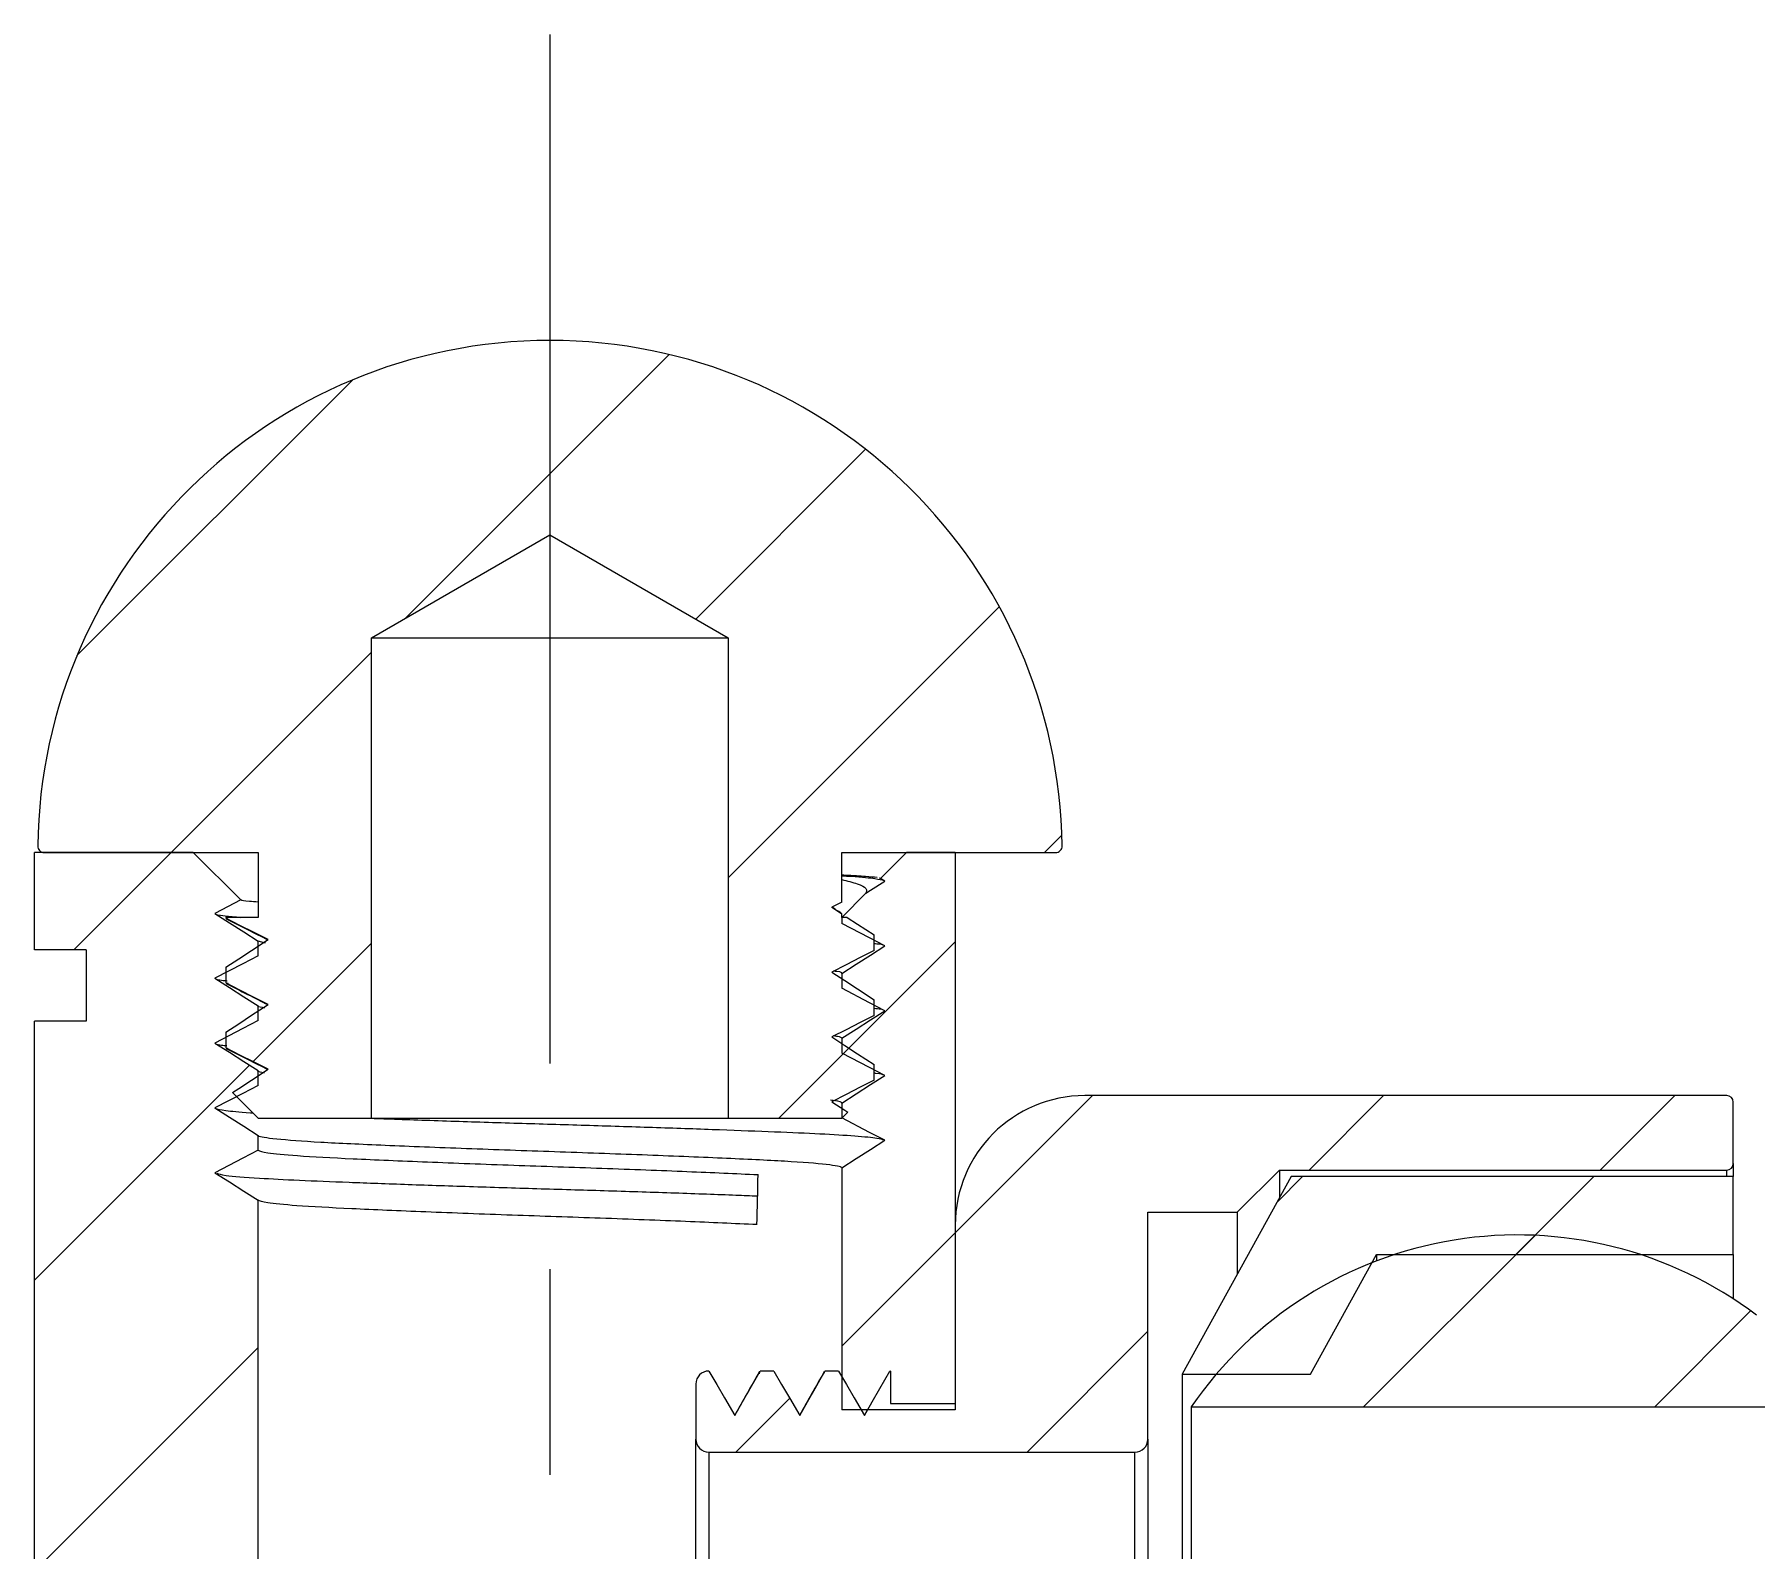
# Model space of a CAD drawing. Header units: millimetres. Extents: x 1051 to 2391, y -75 to 375.
# Drawn here: x 1450.2 to 1476.76, y 281.83 to 305.22 of the extents above; entities that cross this region are included whole.
import ezdxf

# ---------------------------------------------------------------- set-up
doc = ezdxf.new("R2010")
doc.units = ezdxf.units.MM
doc.linetypes.add('CENTER', pattern=[50.8, 31.75, -6.35, 6.35, -6.35])
doc.layers.add('CenterLine', color=1, linetype='CENTER', lineweight=9)
doc.layers.add('SolidLine', color=7, linetype='Continuous', lineweight=30)
pattern_1 = [(45, (877.1603, -17.6317), (-2.245064, 2.245064), [])]

msp = doc.modelspace()

# ---------------------------------------------------------------- hatches: boundary and pattern name
at = {"layer": 'SolidLine', "linetype": 'Continuous', "lineweight": 18}
h = msp.add_hatch(dxfattribs=at)
h.set_pattern_fill('ANSI31', color=256, style=0)
h.set_pattern_definition(pattern_1)
edge = h.paths.add_edge_path(flags=0)
edge.add_spline(control_points=[(1462.744, 288.592), (1462.728, 288.603), (1462.712, 288.613), (1462.696, 288.623), (1462.63, 288.667), (1462.563, 288.71), (1462.497, 288.754)], knot_values=[0.000485, 0.000485, 0.000485, 0.000485, 0.000542, 0.000542, 0.000542, 0.00078, 0.00078, 0.00078, 0.00078], weights=[1, 1, 1, 1, 1, 1, 1], degree=3, periodic=0)
edge.add_spline(control_points=[(1462.497, 288.754), (1462.57, 288.791), (1462.643, 288.828), (1462.717, 288.865), (1462.79, 288.903), (1462.863, 288.94), (1462.937, 288.977), (1463.008, 289.013), (1463.079, 289.049), (1463.15, 289.086)], knot_values=[0, 0, 0, 0, 0.000247, 0.000247, 0.000247, 0.000493, 0.000493, 0.000493, 0.000733, 0.000733, 0.000733, 0.000733], weights=[1, 1, 1, 1, 1, 1, 1, 1, 1, 1], degree=3, periodic=0)
edge.add_line((1463.15, 289.086), (1463.15, 289.327))
edge.add_spline(control_points=[(1463.15, 289.327), (1463.065, 289.383), (1462.981, 289.438), (1462.896, 289.493), (1462.829, 289.537), (1462.763, 289.58), (1462.696, 289.623), (1462.63, 289.667), (1462.563, 289.71), (1462.497, 289.754)], knot_values=[0, 0, 0, 0, 0.000304, 0.000304, 0.000304, 0.000542, 0.000542, 0.000542, 0.00078, 0.00078, 0.00078, 0.00078], weights=[1, 1, 1, 1, 1, 1, 1, 1, 1, 1], degree=3, periodic=0)
edge.add_spline(control_points=[(1462.497, 289.754), (1462.57, 289.791), (1462.643, 289.828), (1462.717, 289.865), (1462.79, 289.903), (1462.863, 289.94), (1462.937, 289.977), (1463.008, 290.013), (1463.079, 290.049), (1463.15, 290.086)], knot_values=[0, 0, 0, 0, 0.000247, 0.000247, 0.000247, 0.000493, 0.000493, 0.000493, 0.000733, 0.000733, 0.000733, 0.000733], weights=[1, 1, 1, 1, 1, 1, 1, 1, 1, 1], degree=3, periodic=0)
edge.add_line((1463.15, 290.086), (1463.15, 290.327))
edge.add_spline(control_points=[(1463.15, 290.327), (1463.065, 290.383), (1462.981, 290.438), (1462.896, 290.493), (1462.829, 290.537), (1462.763, 290.58), (1462.696, 290.623), (1462.63, 290.667), (1462.563, 290.71), (1462.497, 290.754)], knot_values=[0, 0, 0, 0, 0.000304, 0.000304, 0.000304, 0.000542, 0.000542, 0.000542, 0.00078, 0.00078, 0.00078, 0.00078], weights=[1, 1, 1, 1, 1, 1, 1, 1, 1, 1], degree=3, periodic=0)
edge.add_spline(control_points=[(1462.497, 290.754), (1462.57, 290.791), (1462.643, 290.828), (1462.717, 290.865), (1462.79, 290.903), (1462.863, 290.94), (1462.937, 290.977), (1463.008, 291.013), (1463.079, 291.049), (1463.15, 291.086)], knot_values=[0, 0, 0, 0, 0.000247, 0.000247, 0.000247, 0.000493, 0.000493, 0.000493, 0.000733, 0.000733, 0.000733, 0.000733], weights=[1, 1, 1, 1, 1, 1, 1, 1, 1, 1], degree=3, periodic=0)
edge.add_line((1463.15, 291.086), (1463.15, 291.327))
edge.add_spline(control_points=[(1463.15, 291.327), (1463.065, 291.383), (1462.981, 291.438), (1462.896, 291.493), (1462.842, 291.528), (1462.788, 291.563), (1462.734, 291.598)], knot_values=[0, 0, 0, 0, 0.000304, 0.000304, 0.000304, 0.000497, 0.000497, 0.000497, 0.000497], weights=[1, 1, 1, 1, 1, 1, 1], degree=3, periodic=0)
edge.add_line((1462.734, 291.598), (1462.65, 291.598))
edge.add_line((1462.65, 291.598), (1462.65, 291.653))
edge.add_spline(control_points=[(1462.65, 291.653), (1462.599, 291.687), (1462.548, 291.72), (1462.497, 291.754)], knot_values=[0.000597, 0.000597, 0.000597, 0.000597, 0.00078, 0.00078, 0.00078, 0.00078], weights=[1, 1, 1, 1], degree=3, periodic=0)
edge.add_spline(control_points=[(1462.497, 291.754), (1462.548, 291.78), (1462.599, 291.806), (1462.65, 291.832)], knot_values=[0, 0, 0, 0, 0.000173, 0.000173, 0.000173, 0.000173], weights=[1, 1, 1, 1], degree=3, periodic=0)
edge.add_line((1462.65, 291.832), (1462.65, 292.598))
edge.add_line((1462.65, 292.598), (1465.95, 292.598))
edge.add_arc((1465.95, 292.698), 0.1, 270, 360.7346)
edge.add_arc((1458.15, 292.598), 7.9, 0.7346, 179.2654)
edge.add_arc((1450.351, 292.698), 0.1, 179.2654, 270)
edge.add_line((1450.351, 292.598), (1453.65, 292.598))
edge.add_line((1453.65, 292.598), (1453.65, 291.598))
edge.add_line((1453.65, 291.598), (1453.15, 291.598))
edge.add_line((1453.15, 291.598), (1453.15, 291.586))
edge.add_spline(control_points=[(1453.15, 291.586), (1453.224, 291.548), (1453.297, 291.511), (1453.37, 291.474), (1453.444, 291.437), (1453.517, 291.399), (1453.59, 291.362), (1453.662, 291.326), (1453.733, 291.29), (1453.804, 291.254)], knot_values=[0, 0, 0, 0, 0.000247, 0.000247, 0.000247, 0.000493, 0.000493, 0.000493, 0.000733, 0.000733, 0.000733, 0.000733], weights=[1, 1, 1, 1, 1, 1, 1, 1, 1, 1], degree=3, periodic=0)
edge.add_spline(control_points=[(1453.804, 291.254), (1453.719, 291.198), (1453.634, 291.143), (1453.549, 291.087), (1453.483, 291.044), (1453.416, 291.001), (1453.35, 290.957), (1453.283, 290.914), (1453.217, 290.871), (1453.15, 290.827)], knot_values=[0, 0, 0, 0, 0.000304, 0.000304, 0.000304, 0.000542, 0.000542, 0.000542, 0.00078, 0.00078, 0.00078, 0.00078], weights=[1, 1, 1, 1, 1, 1, 1, 1, 1, 1], degree=3, periodic=0)
edge.add_line((1453.15, 290.827), (1453.15, 290.586))
edge.add_spline(control_points=[(1453.15, 290.586), (1453.224, 290.548), (1453.297, 290.511), (1453.37, 290.474), (1453.444, 290.437), (1453.517, 290.399), (1453.59, 290.362), (1453.662, 290.326), (1453.733, 290.29), (1453.804, 290.254)], knot_values=[0, 0, 0, 0, 0.000247, 0.000247, 0.000247, 0.000493, 0.000493, 0.000493, 0.000733, 0.000733, 0.000733, 0.000733], weights=[1, 1, 1, 1, 1, 1, 1, 1, 1, 1], degree=3, periodic=0)
edge.add_spline(control_points=[(1453.804, 290.254), (1453.719, 290.198), (1453.634, 290.143), (1453.549, 290.087), (1453.483, 290.044), (1453.416, 290.001), (1453.35, 289.957), (1453.283, 289.914), (1453.217, 289.871), (1453.15, 289.827)], knot_values=[0, 0, 0, 0, 0.000304, 0.000304, 0.000304, 0.000542, 0.000542, 0.000542, 0.00078, 0.00078, 0.00078, 0.00078], weights=[1, 1, 1, 1, 1, 1, 1, 1, 1, 1], degree=3, periodic=0)
edge.add_line((1453.15, 289.827), (1453.15, 289.586))
edge.add_spline(control_points=[(1453.15, 289.586), (1453.224, 289.548), (1453.297, 289.511), (1453.37, 289.474), (1453.444, 289.437), (1453.517, 289.399), (1453.59, 289.362), (1453.662, 289.326), (1453.733, 289.29), (1453.804, 289.254)], knot_values=[0, 0, 0, 0, 0.000247, 0.000247, 0.000247, 0.000493, 0.000493, 0.000493, 0.000733, 0.000733, 0.000733, 0.000733], weights=[1, 1, 1, 1, 1, 1, 1, 1, 1, 1], degree=3, periodic=0)
edge.add_spline(control_points=[(1453.804, 289.254), (1453.719, 289.198), (1453.634, 289.143), (1453.549, 289.087), (1453.483, 289.044), (1453.416, 289.001), (1453.35, 288.957), (1453.318, 288.937), (1453.286, 288.916), (1453.254, 288.895)], knot_values=[0, 0, 0, 0, 0.000304, 0.000304, 0.000304, 0.000542, 0.000542, 0.000542, 0.000657, 0.000657, 0.000657, 0.000657], weights=[1, 1, 1, 1, 1, 1, 1, 1, 1, 1], degree=3, periodic=0)
edge.add_line((1453.254, 288.895), (1453.65, 288.498))
edge.add_line((1453.65, 288.498), (1455.4, 288.498))
edge.add_line((1455.4, 288.498), (1455.4, 295.911))
edge.add_line((1455.4, 295.911), (1458.15, 297.498))
edge.add_line((1458.15, 297.498), (1460.9, 295.911))
edge.add_line((1460.9, 295.911), (1460.9, 288.498))
edge.add_line((1460.9, 288.498), (1462.65, 288.498))
edge.add_line((1462.65, 288.498), (1462.744, 288.592))
h = msp.add_hatch(dxfattribs=at)
h.set_pattern_fill('ANSI31', color=256, style=0)
h.set_pattern_definition(pattern_1)
edge = h.paths.add_edge_path(flags=0)
edge.add_spline(control_points=[(1453.137, 109.651), (1453.242, 109.722), (1453.347, 109.793), (1453.452, 109.864), (1453.518, 109.909), (1453.584, 109.953), (1453.65, 109.998)], knot_values=[0, 0, 0, 0, 0.000381, 0.000381, 0.000381, 0.00062, 0.00062, 0.00062, 0.00062], weights=[1, 1, 1, 1, 1, 1, 1], degree=3, periodic=0)
edge.add_line((1453.65, 109.998), (1453.65, 110.401))
edge.add_spline(control_points=[(1453.65, 110.401), (1453.552, 110.449), (1453.453, 110.497), (1453.354, 110.545), (1453.282, 110.581), (1453.209, 110.616), (1453.137, 110.651)], knot_values=[0, 0, 0, 0, 0.00033, 0.00033, 0.00033, 0.000571, 0.000571, 0.000571, 0.000571], weights=[1, 1, 1, 1, 1, 1, 1], degree=3, periodic=0)
edge.add_spline(control_points=[(1453.137, 110.651), (1453.242, 110.722), (1453.347, 110.793), (1453.452, 110.864), (1453.518, 110.909), (1453.584, 110.953), (1453.65, 110.998)], knot_values=[0, 0, 0, 0, 0.000381, 0.000381, 0.000381, 0.00062, 0.00062, 0.00062, 0.00062], weights=[1, 1, 1, 1, 1, 1, 1], degree=3, periodic=0)
edge.add_line((1453.65, 110.998), (1453.65, 111.401))
edge.add_spline(control_points=[(1453.65, 111.401), (1453.552, 111.449), (1453.453, 111.497), (1453.354, 111.545), (1453.282, 111.581), (1453.209, 111.616), (1453.137, 111.651)], knot_values=[0, 0, 0, 0, 0.00033, 0.00033, 0.00033, 0.000571, 0.000571, 0.000571, 0.000571], weights=[1, 1, 1, 1, 1, 1, 1], degree=3, periodic=0)
edge.add_spline(control_points=[(1453.137, 111.651), (1453.242, 111.722), (1453.347, 111.793), (1453.452, 111.864), (1453.518, 111.909), (1453.584, 111.953), (1453.65, 111.998)], knot_values=[0, 0, 0, 0, 0.000381, 0.000381, 0.000381, 0.00062, 0.00062, 0.00062, 0.00062], weights=[1, 1, 1, 1, 1, 1, 1], degree=3, periodic=0)
edge.add_line((1453.65, 111.998), (1453.65, 112.401))
edge.add_spline(control_points=[(1453.65, 112.401), (1453.552, 112.449), (1453.453, 112.497), (1453.354, 112.545), (1453.282, 112.581), (1453.209, 112.616), (1453.137, 112.651)], knot_values=[0, 0, 0, 0, 0.00033, 0.00033, 0.00033, 0.000571, 0.000571, 0.000571, 0.000571], weights=[1, 1, 1, 1, 1, 1, 1], degree=3, periodic=0)
edge.add_spline(control_points=[(1453.137, 112.651), (1453.242, 112.722), (1453.347, 112.793), (1453.452, 112.864), (1453.518, 112.909), (1453.584, 112.953), (1453.65, 112.998)], knot_values=[0, 0, 0, 0, 0.000381, 0.000381, 0.000381, 0.00062, 0.00062, 0.00062, 0.00062], weights=[1, 1, 1, 1, 1, 1, 1], degree=3, periodic=0)
edge.add_line((1453.65, 112.998), (1453.65, 113.401))
edge.add_spline(control_points=[(1453.65, 113.401), (1453.552, 113.449), (1453.453, 113.497), (1453.354, 113.545), (1453.282, 113.581), (1453.209, 113.616), (1453.137, 113.651)], knot_values=[0, 0, 0, 0, 0.00033, 0.00033, 0.00033, 0.000571, 0.000571, 0.000571, 0.000571], weights=[1, 1, 1, 1, 1, 1, 1], degree=3, periodic=0)
edge.add_spline(control_points=[(1453.137, 113.651), (1453.242, 113.722), (1453.347, 113.793), (1453.452, 113.864), (1453.518, 113.909), (1453.584, 113.953), (1453.65, 113.998)], knot_values=[0, 0, 0, 0, 0.000381, 0.000381, 0.000381, 0.00062, 0.00062, 0.00062, 0.00062], weights=[1, 1, 1, 1, 1, 1, 1], degree=3, periodic=0)
edge.add_line((1453.65, 113.998), (1453.65, 114.401))
edge.add_spline(control_points=[(1453.65, 114.401), (1453.552, 114.449), (1453.453, 114.497), (1453.354, 114.545), (1453.282, 114.581), (1453.209, 114.616), (1453.137, 114.651)], knot_values=[0, 0, 0, 0, 0.00033, 0.00033, 0.00033, 0.000571, 0.000571, 0.000571, 0.000571], weights=[1, 1, 1, 1, 1, 1, 1], degree=3, periodic=0)
edge.add_spline(control_points=[(1453.137, 114.651), (1453.242, 114.722), (1453.347, 114.793), (1453.452, 114.864), (1453.518, 114.909), (1453.584, 114.953), (1453.65, 114.998)], knot_values=[0, 0, 0, 0, 0.000381, 0.000381, 0.000381, 0.00062, 0.00062, 0.00062, 0.00062], weights=[1, 1, 1, 1, 1, 1, 1], degree=3, periodic=0)
edge.add_line((1453.65, 114.998), (1453.65, 115.401))
edge.add_spline(control_points=[(1453.65, 115.401), (1453.552, 115.449), (1453.453, 115.497), (1453.354, 115.545), (1453.282, 115.581), (1453.209, 115.616), (1453.137, 115.651)], knot_values=[0, 0, 0, 0, 0.00033, 0.00033, 0.00033, 0.000571, 0.000571, 0.000571, 0.000571], weights=[1, 1, 1, 1, 1, 1, 1], degree=3, periodic=0)
edge.add_spline(control_points=[(1453.137, 115.651), (1453.242, 115.722), (1453.347, 115.793), (1453.452, 115.864), (1453.518, 115.909), (1453.584, 115.953), (1453.65, 115.998)], knot_values=[0, 0, 0, 0, 0.000381, 0.000381, 0.000381, 0.00062, 0.00062, 0.00062, 0.00062], weights=[1, 1, 1, 1, 1, 1, 1], degree=3, periodic=0)
edge.add_line((1453.65, 115.998), (1453.65, 116.401))
edge.add_spline(control_points=[(1453.65, 116.401), (1453.552, 116.449), (1453.453, 116.497), (1453.354, 116.545), (1453.282, 116.581), (1453.209, 116.616), (1453.137, 116.651)], knot_values=[0, 0, 0, 0, 0.00033, 0.00033, 0.00033, 0.000571, 0.000571, 0.000571, 0.000571], weights=[1, 1, 1, 1, 1, 1, 1], degree=3, periodic=0)
edge.add_spline(control_points=[(1453.137, 116.651), (1453.242, 116.722), (1453.347, 116.793), (1453.452, 116.864), (1453.518, 116.909), (1453.584, 116.953), (1453.65, 116.998)], knot_values=[0, 0, 0, 0, 0.000381, 0.000381, 0.000381, 0.00062, 0.00062, 0.00062, 0.00062], weights=[1, 1, 1, 1, 1, 1, 1], degree=3, periodic=0)
edge.add_line((1453.65, 116.998), (1453.65, 287.233))
edge.add_spline(control_points=[(1453.65, 287.233), (1453.576, 287.28), (1453.502, 287.327), (1453.428, 287.374), (1453.355, 287.422), (1453.281, 287.469), (1453.207, 287.516), (1453.132, 287.563), (1453.058, 287.611), (1452.983, 287.658)], knot_values=[0, 0, 0, 0, 0.000263, 0.000263, 0.000263, 0.000526, 0.000526, 0.000526, 0.000791, 0.000791, 0.000791, 0.000791], weights=[1, 1, 1, 1, 1, 1, 1, 1, 1, 1], degree=3, periodic=0)
edge.add_spline(control_points=[(1452.983, 287.658), (1453.127, 287.733), (1453.271, 287.808), (1453.414, 287.882), (1453.493, 287.923), (1453.572, 287.964), (1453.65, 288.005)], knot_values=[0, 0, 0, 0, 0.000485, 0.000485, 0.000485, 0.000752, 0.000752, 0.000752, 0.000752], weights=[1, 1, 1, 1, 1, 1, 1], degree=3, periodic=0)
edge.add_line((1453.65, 288.005), (1453.65, 288.233))
edge.add_spline(control_points=[(1453.65, 288.233), (1453.576, 288.28), (1453.502, 288.327), (1453.428, 288.374), (1453.355, 288.422), (1453.281, 288.469), (1453.207, 288.516), (1453.132, 288.563), (1453.058, 288.611), (1452.983, 288.658)], knot_values=[0, 0, 0, 0, 0.000263, 0.000263, 0.000263, 0.000526, 0.000526, 0.000526, 0.000791, 0.000791, 0.000791, 0.000791], weights=[1, 1, 1, 1, 1, 1, 1, 1, 1, 1], degree=3, periodic=0)
edge.add_spline(control_points=[(1452.983, 288.658), (1453.127, 288.733), (1453.271, 288.808), (1453.414, 288.882), (1453.493, 288.923), (1453.572, 288.964), (1453.65, 289.005)], knot_values=[0, 0, 0, 0, 0.000485, 0.000485, 0.000485, 0.000752, 0.000752, 0.000752, 0.000752], weights=[1, 1, 1, 1, 1, 1, 1], degree=3, periodic=0)
edge.add_line((1453.65, 289.005), (1453.65, 289.233))
edge.add_spline(control_points=[(1453.65, 289.233), (1453.576, 289.28), (1453.502, 289.327), (1453.428, 289.374), (1453.355, 289.422), (1453.281, 289.469), (1453.207, 289.516), (1453.132, 289.563), (1453.058, 289.611), (1452.983, 289.658)], knot_values=[0, 0, 0, 0, 0.000263, 0.000263, 0.000263, 0.000526, 0.000526, 0.000526, 0.000791, 0.000791, 0.000791, 0.000791], weights=[1, 1, 1, 1, 1, 1, 1, 1, 1, 1], degree=3, periodic=0)
edge.add_spline(control_points=[(1452.983, 289.658), (1453.127, 289.733), (1453.271, 289.808), (1453.414, 289.882), (1453.493, 289.923), (1453.572, 289.964), (1453.65, 290.005)], knot_values=[0, 0, 0, 0, 0.000485, 0.000485, 0.000485, 0.000752, 0.000752, 0.000752, 0.000752], weights=[1, 1, 1, 1, 1, 1, 1], degree=3, periodic=0)
edge.add_line((1453.65, 290.005), (1453.65, 290.233))
edge.add_spline(control_points=[(1453.65, 290.233), (1453.576, 290.28), (1453.502, 290.327), (1453.428, 290.374), (1453.355, 290.422), (1453.281, 290.469), (1453.207, 290.516), (1453.132, 290.563), (1453.058, 290.611), (1452.983, 290.658)], knot_values=[0, 0, 0, 0, 0.000263, 0.000263, 0.000263, 0.000526, 0.000526, 0.000526, 0.000791, 0.000791, 0.000791, 0.000791], weights=[1, 1, 1, 1, 1, 1, 1, 1, 1, 1], degree=3, periodic=0)
edge.add_spline(control_points=[(1452.983, 290.658), (1453.127, 290.733), (1453.271, 290.808), (1453.414, 290.882), (1453.493, 290.923), (1453.572, 290.964), (1453.65, 291.005)], knot_values=[0, 0, 0, 0, 0.000485, 0.000485, 0.000485, 0.000752, 0.000752, 0.000752, 0.000752], weights=[1, 1, 1, 1, 1, 1, 1], degree=3, periodic=0)
edge.add_line((1453.65, 291.005), (1453.65, 291.233))
edge.add_spline(control_points=[(1453.65, 291.233), (1453.576, 291.28), (1453.502, 291.327), (1453.428, 291.374), (1453.355, 291.422), (1453.281, 291.469), (1453.207, 291.516), (1453.132, 291.563), (1453.058, 291.611), (1452.983, 291.658)], knot_values=[0, 0, 0, 0, 0.000263, 0.000263, 0.000263, 0.000526, 0.000526, 0.000526, 0.000791, 0.000791, 0.000791, 0.000791], weights=[1, 1, 1, 1, 1, 1, 1, 1, 1, 1], degree=3, periodic=0)
edge.add_spline(control_points=[(1452.983, 291.658), (1453.117, 291.728), (1453.25, 291.797), (1453.383, 291.866)], knot_values=[0, 0, 0, 0, 0.00045, 0.00045, 0.00045, 0.00045], weights=[1, 1, 1, 1], degree=3, periodic=0)
edge.add_line((1453.383, 291.866), (1452.65, 292.598))
edge.add_line((1452.65, 292.598), (1450.2, 292.598))
edge.add_line((1450.2, 292.598), (1450.2, 291.098))
edge.add_line((1450.2, 291.098), (1451, 291.098))
edge.add_line((1451, 291.098), (1451, 289.998))
edge.add_line((1451, 289.998), (1450.2, 289.998))
edge.add_line((1450.2, 289.998), (1450.2, 107.598))
edge.add_line((1450.2, 107.598), (1452.65, 107.598))
edge.add_line((1452.65, 107.598), (1453.517, 108.466))
edge.add_spline(control_points=[(1453.517, 108.466), (1453.463, 108.492), (1453.408, 108.519), (1453.354, 108.545), (1453.282, 108.581), (1453.209, 108.616), (1453.137, 108.651)], knot_values=[0.000148, 0.000148, 0.000148, 0.000148, 0.00033, 0.00033, 0.00033, 0.000571, 0.000571, 0.000571, 0.000571], weights=[1, 1, 1, 1, 1, 1, 1], degree=3, periodic=0)
edge.add_spline(control_points=[(1453.137, 108.651), (1453.242, 108.722), (1453.347, 108.793), (1453.452, 108.864), (1453.518, 108.909), (1453.584, 108.953), (1453.65, 108.998)], knot_values=[0, 0, 0, 0, 0.000381, 0.000381, 0.000381, 0.00062, 0.00062, 0.00062, 0.00062], weights=[1, 1, 1, 1, 1, 1, 1], degree=3, periodic=0)
edge.add_line((1453.65, 108.998), (1453.65, 109.401))
edge.add_spline(control_points=[(1453.65, 109.401), (1453.552, 109.449), (1453.453, 109.497), (1453.354, 109.545), (1453.282, 109.581), (1453.209, 109.616), (1453.137, 109.651)], knot_values=[0, 0, 0, 0, 0.00033, 0.00033, 0.00033, 0.000571, 0.000571, 0.000571, 0.000571], weights=[1, 1, 1, 1, 1, 1, 1], degree=3, periodic=0)
h = msp.add_hatch(dxfattribs=at)
h.set_pattern_fill('ANSI31', color=256, style=0)
h.set_pattern_definition(pattern_1)
edge = h.paths.add_edge_path(flags=0)
edge.add_spline(control_points=[(1463.317, 292.158), (1463.243, 292.111), (1463.169, 292.064), (1463.095, 292.017), (1463.071, 292.001), (1463.046, 291.985), (1463.021, 291.969)], knot_values=[0, 0, 0, 0, 0.000263, 0.000263, 0.000263, 0.000351, 0.000351, 0.000351, 0.000351], weights=[1, 1, 1, 1, 1, 1, 1], degree=3, periodic=0)
edge.add_line((1463.021, 291.969), (1462.65, 291.598))
edge.add_line((1462.65, 291.598), (1462.65, 291.505))
edge.add_spline(control_points=[(1462.65, 291.505), (1462.794, 291.431), (1462.937, 291.356), (1463.081, 291.281), (1463.16, 291.24), (1463.239, 291.199), (1463.317, 291.158)], knot_values=[0, 0, 0, 0, 0.000485, 0.000485, 0.000485, 0.000752, 0.000752, 0.000752, 0.000752], weights=[1, 1, 1, 1, 1, 1, 1], degree=3, periodic=0)
edge.add_spline(control_points=[(1463.317, 291.158), (1463.243, 291.111), (1463.169, 291.064), (1463.095, 291.017), (1463.022, 290.97), (1462.948, 290.922), (1462.874, 290.875), (1462.799, 290.828), (1462.725, 290.78), (1462.65, 290.733)], knot_values=[0, 0, 0, 0, 0.000263, 0.000263, 0.000263, 0.000526, 0.000526, 0.000526, 0.000791, 0.000791, 0.000791, 0.000791], weights=[1, 1, 1, 1, 1, 1, 1, 1, 1, 1], degree=3, periodic=0)
edge.add_line((1462.65, 290.733), (1462.65, 290.505))
edge.add_spline(control_points=[(1462.65, 290.505), (1462.794, 290.431), (1462.937, 290.356), (1463.081, 290.281), (1463.16, 290.24), (1463.239, 290.199), (1463.317, 290.158)], knot_values=[0, 0, 0, 0, 0.000485, 0.000485, 0.000485, 0.000752, 0.000752, 0.000752, 0.000752], weights=[1, 1, 1, 1, 1, 1, 1], degree=3, periodic=0)
edge.add_spline(control_points=[(1463.317, 290.158), (1463.243, 290.111), (1463.169, 290.064), (1463.095, 290.017), (1463.022, 289.97), (1462.948, 289.922), (1462.874, 289.875), (1462.799, 289.828), (1462.725, 289.78), (1462.65, 289.733)], knot_values=[0, 0, 0, 0, 0.000263, 0.000263, 0.000263, 0.000526, 0.000526, 0.000526, 0.000791, 0.000791, 0.000791, 0.000791], weights=[1, 1, 1, 1, 1, 1, 1, 1, 1, 1], degree=3, periodic=0)
edge.add_line((1462.65, 289.733), (1462.65, 289.505))
edge.add_spline(control_points=[(1462.65, 289.505), (1462.794, 289.431), (1462.937, 289.356), (1463.081, 289.281), (1463.16, 289.24), (1463.239, 289.199), (1463.317, 289.158)], knot_values=[0, 0, 0, 0, 0.000485, 0.000485, 0.000485, 0.000752, 0.000752, 0.000752, 0.000752], weights=[1, 1, 1, 1, 1, 1, 1], degree=3, periodic=0)
edge.add_spline(control_points=[(1463.317, 289.158), (1463.243, 289.111), (1463.169, 289.064), (1463.095, 289.017), (1463.022, 288.97), (1462.948, 288.922), (1462.874, 288.875), (1462.799, 288.828), (1462.725, 288.78), (1462.65, 288.733)], knot_values=[0, 0, 0, 0, 0.000263, 0.000263, 0.000263, 0.000526, 0.000526, 0.000526, 0.000791, 0.000791, 0.000791, 0.000791], weights=[1, 1, 1, 1, 1, 1, 1, 1, 1, 1], degree=3, periodic=0)
edge.add_line((1462.65, 288.733), (1462.65, 288.505))
edge.add_spline(control_points=[(1462.65, 288.505), (1462.794, 288.431), (1462.937, 288.356), (1463.081, 288.281), (1463.16, 288.24), (1463.239, 288.199), (1463.317, 288.158)], knot_values=[0, 0, 0, 0, 0.000485, 0.000485, 0.000485, 0.000752, 0.000752, 0.000752, 0.000752], weights=[1, 1, 1, 1, 1, 1, 1], degree=3, periodic=0)
edge.add_spline(control_points=[(1463.317, 288.158), (1463.243, 288.111), (1463.169, 288.064), (1463.095, 288.017), (1463.022, 287.97), (1462.948, 287.922), (1462.874, 287.875), (1462.799, 287.828), (1462.725, 287.78), (1462.65, 287.733)], knot_values=[0, 0, 0, 0, 0.000263, 0.000263, 0.000263, 0.000526, 0.000526, 0.000526, 0.000791, 0.000791, 0.000791, 0.000791], weights=[1, 1, 1, 1, 1, 1, 1, 1, 1, 1], degree=3, periodic=0)
edge.add_line((1462.65, 287.733), (1462.65, 283.998))
edge.add_line((1462.65, 283.998), (1464.4, 283.998))
edge.add_line((1464.4, 283.998), (1464.4, 292.598))
edge.add_line((1464.4, 292.598), (1463.65, 292.598))
edge.add_line((1463.65, 292.598), (1463.247, 292.195))
edge.add_spline(control_points=[(1463.247, 292.195), (1463.27, 292.183), (1463.294, 292.171), (1463.317, 292.158)], knot_values=[0.000672, 0.000672, 0.000672, 0.000672, 0.000752, 0.000752, 0.000752, 0.000752], weights=[1, 1, 1, 1], degree=3, periodic=0)
h = msp.add_hatch(dxfattribs=at)
h.set_pattern_fill('ANSI31', color=256, style=0)
h.set_pattern_definition(pattern_1)
edge = h.paths.add_edge_path(flags=0)
edge.add_line((1478.842, 285.458), (1476.759, 285.458))
edge.add_arc((1473.072, 280.598), 6.1, 52.8181, 145.5579)
edge.add_line((1468.042, 284.048), (1478.842, 284.048))
edge.add_line((1478.842, 284.048), (1478.842, 283.498))
edge.add_line((1478.842, 283.498), (1480.942, 283.498))
edge.add_line((1480.942, 283.498), (1480.942, 288.456))
edge.add_line((1480.942, 288.456), (1483.442, 288.456))
edge.add_line((1483.442, 288.456), (1483.442, 289.048))
edge.add_line((1483.442, 289.048), (1492.842, 289.048))
edge.add_line((1492.842, 289.048), (1492.842, 289.348))
edge.add_line((1492.842, 289.348), (1496.442, 289.348))
edge.add_line((1496.442, 289.348), (1496.442, 290.148))
edge.add_line((1496.442, 290.148), (1496.242, 290.348))
edge.add_line((1496.242, 290.348), (1483.042, 290.348))
edge.add_line((1483.042, 290.348), (1483.042, 289.848))
edge.add_line((1483.042, 289.848), (1481.942, 289.848))
edge.add_line((1481.942, 289.848), (1481.942, 290.348))
edge.add_line((1481.942, 290.348), (1480.942, 290.348))
edge.add_line((1480.942, 290.348), (1480.942, 289.848))
edge.add_line((1480.942, 289.848), (1479.842, 289.848))
edge.add_line((1479.842, 289.848), (1479.842, 290.348))
edge.add_line((1479.842, 290.348), (1479.042, 290.348))
edge.add_line((1479.042, 290.348), (1478.842, 290.148))
edge.add_line((1478.842, 290.148), (1478.842, 285.458))
h = msp.add_hatch(dxfattribs=at)
h.set_pattern_fill('ANSI31', color=256, style=0)
h.set_pattern_definition(pattern_1)
edge = h.paths.add_edge_path(flags=0)
edge.add_spline(control_points=[(1461.003, 283.914), (1460.95, 284.005), (1460.897, 284.096), (1460.843, 284.186), (1460.803, 284.255), (1460.763, 284.324), (1460.722, 284.392), (1460.682, 284.461), (1460.642, 284.53), (1460.602, 284.598)], knot_values=[0, 0, 0, 0, 0.000315, 0.000315, 0.000315, 0.000554, 0.000554, 0.000554, 0.000793, 0.000793, 0.000793, 0.000793], weights=[1, 1, 1, 1, 1, 1, 1, 1, 1, 1], degree=3, periodic=0)
edge.add_line((1460.602, 284.598), (1460.6, 284.598))
edge.add_arc((1460.6, 284.398), 0.2, 90, 180)
edge.add_line((1460.4, 284.398), (1460.4, 283.548))
edge.add_arc((1460.6, 283.548), 0.2, 180, 270)
edge.add_line((1460.6, 283.348), (1467.172, 283.348))
edge.add_arc((1467.172, 283.548), 0.2, 270, 360)
edge.add_line((1467.372, 283.548), (1467.372, 287.048))
edge.add_line((1467.372, 287.048), (1468.75, 287.048))
edge.add_line((1468.75, 287.048), (1469.4, 287.698))
edge.add_line((1469.4, 287.698), (1476.3, 287.698))
edge.add_arc((1476.3, 287.798), 0.1, 270, 360)
edge.add_line((1476.4, 287.798), (1476.4, 288.748))
edge.add_arc((1476.3, 288.748), 0.1, 0, 90)
edge.add_line((1476.3, 288.848), (1466.4, 288.848))
edge.add_arc((1466.4, 286.848), 2, 90, 180)
edge.add_line((1464.4, 286.848), (1464.4, 284.098))
edge.add_line((1464.4, 284.098), (1463.4, 284.098))
edge.add_line((1463.4, 284.098), (1463.4, 284.598))
edge.add_line((1463.4, 284.598), (1463.392, 284.598))
edge.add_spline(control_points=[(1463.392, 284.598), (1463.341, 284.509), (1463.29, 284.42), (1463.239, 284.33), (1463.2, 284.261), (1463.161, 284.192), (1463.121, 284.122), (1463.082, 284.053), (1463.042, 283.984), (1463.003, 283.914)], knot_values=[0, 0, 0, 0, 0.000309, 0.000309, 0.000309, 0.000548, 0.000548, 0.000548, 0.000787, 0.000787, 0.000787, 0.000787], weights=[1, 1, 1, 1, 1, 1, 1, 1, 1, 1], degree=3, periodic=0)
edge.add_spline(control_points=[(1463.003, 283.914), (1462.95, 284.005), (1462.897, 284.096), (1462.843, 284.186), (1462.803, 284.255), (1462.763, 284.324), (1462.722, 284.392), (1462.682, 284.461), (1462.642, 284.53), (1462.602, 284.598)], knot_values=[0, 0, 0, 0, 0.000315, 0.000315, 0.000315, 0.000554, 0.000554, 0.000554, 0.000793, 0.000793, 0.000793, 0.000793], weights=[1, 1, 1, 1, 1, 1, 1, 1, 1, 1], degree=3, periodic=0)
edge.add_line((1462.602, 284.598), (1462.392, 284.598))
edge.add_spline(control_points=[(1462.392, 284.598), (1462.341, 284.509), (1462.29, 284.42), (1462.239, 284.33), (1462.2, 284.261), (1462.161, 284.192), (1462.121, 284.122), (1462.082, 284.053), (1462.042, 283.984), (1462.003, 283.914)], knot_values=[0, 0, 0, 0, 0.000309, 0.000309, 0.000309, 0.000548, 0.000548, 0.000548, 0.000787, 0.000787, 0.000787, 0.000787], weights=[1, 1, 1, 1, 1, 1, 1, 1, 1, 1], degree=3, periodic=0)
edge.add_spline(control_points=[(1462.003, 283.914), (1461.95, 284.005), (1461.897, 284.096), (1461.843, 284.186), (1461.803, 284.255), (1461.763, 284.324), (1461.722, 284.392), (1461.682, 284.461), (1461.642, 284.53), (1461.602, 284.598)], knot_values=[0, 0, 0, 0, 0.000315, 0.000315, 0.000315, 0.000554, 0.000554, 0.000554, 0.000793, 0.000793, 0.000793, 0.000793], weights=[1, 1, 1, 1, 1, 1, 1, 1, 1, 1], degree=3, periodic=0)
edge.add_line((1461.602, 284.598), (1461.392, 284.598))
edge.add_spline(control_points=[(1461.392, 284.598), (1461.341, 284.509), (1461.29, 284.42), (1461.239, 284.33), (1461.2, 284.261), (1461.161, 284.192), (1461.121, 284.122), (1461.082, 284.053), (1461.042, 283.984), (1461.003, 283.914)], knot_values=[0, 0, 0, 0, 0.000309, 0.000309, 0.000309, 0.000548, 0.000548, 0.000548, 0.000787, 0.000787, 0.000787, 0.000787], weights=[1, 1, 1, 1, 1, 1, 1, 1, 1, 1], degree=3, periodic=0)
h = msp.add_hatch(dxfattribs=at)
h.set_pattern_fill('ANSI31', color=256, style=0)
h.set_pattern_definition(pattern_1)
h.paths.add_polyline_path([(1476.4, 287.598), (1469.581, 287.598), (1467.9, 284.548), (1469.881, 284.548), (1470.9, 286.398), (1476.4, 286.398)], flags=0)

# ---------------------------------------------------------------- linework, layer by layer
at = {"layer": 'CenterLine', "lineweight": -3, "ltscale": 0.5}
msp.add_line((1458.15, 305.22), (1458.15, 94.594), dxfattribs=at)
at = {"layer": 'SolidLine', "color": 7, "linetype": 'Continuous', "lineweight": 25}
for p, q in [((1455.4, 295.911), (1458.15, 297.498)), ((1458.15, 297.498), (1460.9, 295.911)), ((1455.4, 288.498), (1455.4, 295.911)), ((1455.4, 295.911), (1460.9, 295.911)), ((1460.9, 295.911), (1460.9, 288.498)), ((1450.2, 291.098), (1450.2, 292.598)), ((1452.65, 292.598), (1450.2, 292.598)), ((1450.351, 292.598), (1453.65, 292.598)), ((1453.383, 291.866), (1452.65, 292.598)), ((1453.65, 292.598), (1453.65, 291.598)), ((1462.65, 291.832), (1462.65, 292.598)), ((1462.65, 292.598), (1465.95, 292.598)), ((1463.65, 292.598), (1463.247, 292.195)), ((1464.4, 292.598), (1463.65, 292.598)), ((1464.4, 292.598), (1464.4, 283.998)), ((1463.247, 292.195), (1463.229, 292.201)), ((1463.317, 292.158), (1463.247, 292.195)), ((1463.021, 291.969), (1462.65, 291.598)), ((1453.383, 291.866), (1452.983, 291.658)), ((1462.65, 291.832), (1462.497, 291.754)), ((1462.497, 291.754), (1462.65, 291.653)), ((1462.65, 291.653), (1462.633, 291.661)), ((1462.65, 291.598), (1462.65, 291.653)), ((1453.15, 291.598), (1453.15, 291.586)), ((1453.65, 291.598), (1453.15, 291.598)), ((1453.18, 291.576), (1453.15, 291.586)), ((1462.734, 291.598), (1462.65, 291.598)), ((1462.65, 291.598), (1462.65, 291.505)), ((1451, 291.098), (1450.2, 291.098)), ((1451, 291.098), (1451, 289.998)), ((1453.763, 291.201), (1453.65, 291.233)), ((1453.65, 291.005), (1453.65, 291.233)), ((1463.15, 291.086), (1463.15, 291.327)), ((1453.15, 290.827), (1453.15, 290.586)), ((1462.65, 290.733), (1462.65, 290.505)), ((1463.15, 290.086), (1463.15, 290.327)), ((1453.65, 290.005), (1453.65, 290.233)), ((1450.2, 107.598), (1450.2, 289.998)), ((1451, 289.998), (1450.2, 289.998)), ((1453.15, 289.827), (1453.15, 289.586)), ((1453.176, 289.576), (1453.15, 289.586)), ((1462.65, 289.733), (1462.65, 289.505)), ((1453.65, 289.005), (1453.65, 289.233)), ((1463.15, 289.086), (1463.15, 289.327)), ((1453.254, 288.895), (1453.65, 288.498)), ((1462.65, 288.733), (1462.65, 288.505)), ((1476.3, 288.848), (1466.4, 288.848)), ((1476.4, 287.798), (1476.4, 288.748)), ((1453.65, 288.498), (1455.4, 288.498)), ((1455.4, 288.498), (1460.9, 288.498)), ((1460.9, 288.498), (1462.65, 288.498)), ((1462.65, 288.498), (1462.744, 288.592)), ((1453.65, 288.005), (1453.65, 288.233)), ((1462.65, 287.733), (1462.65, 283.998)), ((1468.75, 287.048), (1469.4, 287.698)), ((1469.4, 287.698), (1469.4, 287.271)), ((1469.4, 287.698), (1476.3, 287.698)), ((1476.4, 287.798), (1476.4, 287.598)), ((1469.581, 287.598), (1467.9, 284.548)), ((1476.4, 287.598), (1469.581, 287.598)), ((1476.4, 286.398), (1476.4, 287.598)), ((1453.65, 116.998), (1453.65, 287.233)), ((1464.4, 286.848), (1464.4, 284.098)), ((1467.372, 287.048), (1468.75, 287.048)), ((1467.372, 283.548), (1467.372, 287.048)), ((1468.75, 287.048), (1468.75, 286.091)), ((1469.881, 284.548), (1470.9, 286.398)), ((1470.9, 286.398), (1470.9, 286.299)), ((1470.9, 286.398), (1476.4, 286.398)), ((1476.4, 286.398), (1476.4, 285.711)), ((1460.602, 284.598), (1460.6, 284.598)), ((1461.381, 284.556), (1461.392, 284.598)), ((1461.602, 284.598), (1461.392, 284.598)), ((1462.381, 284.567), (1462.392, 284.598)), ((1462.602, 284.598), (1462.392, 284.598)), ((1463.4, 284.598), (1463.392, 284.598)), ((1463.4, 284.598), (1463.4, 284.098)), ((1467.9, 284.548), (1467.9, 276.648)), ((1467.9, 284.548), (1469.881, 284.548)), ((1460.4, 284.398), (1460.4, 283.548)), ((1464.4, 283.998), (1462.65, 283.998)), ((1463.038, 283.988), (1463, 283.92)), ((1463.4, 284.098), (1464.4, 284.098)), ((1468.042, 284.048), (1468.042, 277.148)), ((1468.042, 284.048), (1478.842, 284.048)), ((1460.4, 277.648), (1460.4, 283.548)), ((1467.372, 283.548), (1467.372, 277.648)), ((1460.6, 283.348), (1460.6, 277.848)), ((1460.6, 283.348), (1467.172, 283.348)), ((1467.172, 277.848), (1467.172, 283.348))]:
    msp.add_line(p, q, dxfattribs=at)
at = {"layer": 'SolidLine', "color": 8, "linetype": 'Continuous', "lineweight": 25}
msp.add_line((1476.3, 287.598), (1476.3, 287.698), dxfattribs=at)
at = {"layer": 'SolidLine', "color": 7, "linetype": 'Continuous', "lineweight": 25, "flags": 128}
for points in [[(1463.021, 291.969), (1463.095, 292.017), (1463.317, 292.158)], [(1452.983, 291.658), (1453.207, 291.516), (1453.428, 291.374), (1453.65, 291.233)], [(1453.804, 291.254), (1453.59, 291.362), (1453.37, 291.474), (1453.15, 291.586)], [(1463.317, 291.158), (1463.081, 291.281), (1462.65, 291.505)], [(1462.734, 291.598), (1462.896, 291.493), (1463.15, 291.327)], [(1453.15, 290.827), (1453.35, 290.957), (1453.549, 291.087), (1453.804, 291.254)], [(1463.15, 291.086), (1462.937, 290.977), (1462.717, 290.865), (1462.497, 290.754)], [(1462.65, 290.733), (1462.874, 290.875), (1463.095, 291.017), (1463.317, 291.158)], [(1453.65, 291.005), (1453.414, 290.882), (1452.983, 290.658)], [(1452.983, 290.658), (1453.207, 290.516), (1453.428, 290.374), (1453.65, 290.233)], [(1453.804, 290.254), (1453.59, 290.362), (1453.37, 290.474), (1453.15, 290.586)], [(1462.497, 290.754), (1462.696, 290.623), (1462.896, 290.493), (1463.15, 290.327)], [(1463.317, 290.158), (1463.081, 290.281), (1462.65, 290.505)], [(1453.15, 289.827), (1453.35, 289.957), (1453.549, 290.087), (1453.804, 290.254)], [(1463.15, 290.086), (1462.937, 289.977), (1462.717, 289.865), (1462.497, 289.754)], [(1462.65, 289.733), (1462.874, 289.875), (1463.095, 290.017), (1463.317, 290.158)], [(1453.65, 290.005), (1453.414, 289.882), (1452.983, 289.658)], [(1452.983, 289.658), (1453.207, 289.516), (1453.428, 289.374), (1453.65, 289.233)], [(1453.804, 289.254), (1453.59, 289.362), (1453.37, 289.474), (1453.15, 289.586)], [(1462.497, 289.754), (1462.696, 289.623), (1462.896, 289.493), (1463.15, 289.327)], [(1463.317, 289.158), (1463.081, 289.281), (1462.65, 289.505)], [(1453.254, 288.895), (1453.35, 288.957), (1453.549, 289.087), (1453.804, 289.254)], [(1453.65, 289.005), (1453.414, 288.882), (1452.983, 288.658)], [(1463.15, 289.086), (1462.937, 288.977), (1462.717, 288.865), (1462.497, 288.753)], [(1462.65, 288.733), (1462.874, 288.875), (1463.095, 289.017), (1463.317, 289.158)], [(1462.497, 288.753), (1462.696, 288.623), (1462.744, 288.592)], [(1452.983, 288.658), (1453.207, 288.516), (1453.428, 288.374), (1453.65, 288.233)], [(1463.317, 288.158), (1463.081, 288.281), (1462.65, 288.505)], [(1453.65, 288.005), (1453.414, 287.882), (1452.983, 287.658)], [(1462.65, 287.733), (1462.874, 287.875), (1463.095, 288.017), (1463.317, 288.158)], [(1452.983, 287.658), (1453.207, 287.516), (1453.428, 287.374), (1453.65, 287.233)], [(1460.602, 284.598), (1460.722, 284.392), (1460.843, 284.186), (1461.003, 283.914)], [(1461.003, 283.914), (1461.121, 284.122), (1461.239, 284.33), (1461.392, 284.598)], [(1461.602, 284.598), (1461.722, 284.392), (1461.843, 284.186), (1462.003, 283.914)], [(1462.003, 283.914), (1462.121, 284.122), (1462.24, 284.33), (1462.392, 284.598)], [(1462.602, 284.598), (1462.722, 284.392), (1462.843, 284.186), (1463.003, 283.914)], [(1463.003, 283.914), (1463.121, 284.122), (1463.239, 284.33), (1463.392, 284.598)]]:
    msp.add_lwpolyline(points, dxfattribs=at)
at = {"layer": 'SolidLine', "color": 7, "linetype": 'Continuous', "lineweight": 25}
for centre, radius, start, end in [((1458.15, 292.598), 7.9, 0.7346, 179.2654), ((1450.351, 292.698), 0.1, 179.2654, 270), ((1465.95, 292.698), 0.1, 270, 0.7346), ((1466.4, 286.848), 2, 90, 180), ((1476.3, 288.748), 0.1, 0, 90), ((1476.3, 287.798), 0.1, 270, 0), ((1473.072, 280.598), 6.1, 52.8181, 145.5579), ((1460.6, 284.398), 0.2, 90, 180), ((1460.6, 283.548), 0.2, 180, 270), ((1467.172, 283.548), 0.2, 270, 0)]:
    msp.add_arc(centre, radius, start, end, dxfattribs=at)
msp.add_ellipse((1458.15, 286.348), major_axis=(3.184, 141.372), ratio=0.022497, start_param=4.716493, end_param=4.721953, dxfattribs=at)
for points, knots in [([(1463.198, 292.211), (1463.144, 292.217), (1463.033, 292.229), (1462.83, 292.241), (1462.662, 292.248), (1462.65, 292.248)], [0, 0, 0, 0, 0.47053, 0.964077, 1, 1, 1, 1]), ([(1462.65, 292.239), (1462.7, 292.237), (1462.943, 292.223), (1463.19, 292.198), (1463.265, 292.177), (1463.301, 292.167)], [0, 0, 0, 0, 0.118976, 0.580161, 1, 1, 1, 1]), ([(1462.65, 292.182), (1462.737, 292.16), (1462.921, 292.114), (1463.05, 292.042), (1463.031, 291.994), (1463.021, 291.969)], [0, 0, 0, 0, 0.303808, 0.647115, 1, 1, 1, 1]), ([(1452.983, 291.658), (1453.002, 291.646), (1453.031, 291.626), (1453.293, 291.606), (1453.384, 291.598)], [0, 0, 0, 0, 0.653849, 1, 1, 1, 1]), ([(1453.65, 291.834), (1453.602, 291.838), (1453.434, 291.848), (1453.404, 291.859), (1453.383, 291.866)], [0, 0, 0, 0, 0.2898436, 1, 1, 1, 1]), ([(1462.644, 291.661), (1462.619, 291.678), (1462.57, 291.709), (1462.522, 291.741), (1462.5, 291.755)], [0, 0, 0, 0, 0.534497, 1, 1, 1, 1]), ([(1453.159, 291.576), (1453.269, 291.521), (1453.482, 291.412), (1453.695, 291.304), (1453.8, 291.251)], [0, 0, 0, 0, 0.5117337, 1, 1, 1, 1]), ([(1463.15, 291.196), (1463.178, 291.193), (1463.276, 291.183), (1463.284, 291.174), (1463.29, 291.167)], [0, 0, 0, 0, 0.27822, 1, 1, 1, 1]), ([(1452.983, 290.658), (1452.992, 290.65), (1453.004, 290.637), (1453.13, 290.623), (1453.171, 290.618)], [0, 0, 0, 0, 0.675325, 1, 1, 1, 1]), ([(1453.187, 290.576), (1453.169, 290.579), (1453.15, 290.583), (1453.15, 290.586), (1453.15, 290.586)], [0, 0, 0, 0, 0.977677, 1, 1, 1, 1]), ([(1453.159, 290.576), (1453.269, 290.521), (1453.482, 290.412), (1453.695, 290.304), (1453.8, 290.251)], [0, 0, 0, 0, 0.511731, 1, 1, 1, 1]), ([(1462.65, 290.733), (1462.653, 290.742), (1462.657, 290.754), (1462.539, 290.766), (1462.524, 290.767)], [0, 0, 0, 0, 0.865812, 1, 1, 1, 1]), ([(1453.753, 290.201), (1453.74, 290.203), (1453.658, 290.214), (1453.654, 290.224), (1453.65, 290.233)], [0, 0, 0, 0, 0.156584, 1, 1, 1, 1]), ([(1463.15, 290.196), (1463.186, 290.192), (1463.276, 290.182), (1463.286, 290.173), (1463.293, 290.167)], [0, 0, 0, 0, 0.401804, 1, 1, 1, 1]), ([(1462.65, 289.733), (1462.645, 289.741), (1462.638, 289.753), (1462.547, 289.765), (1462.525, 289.768)], [0, 0, 0, 0, 0.752545, 1, 1, 1, 1]), ([(1452.983, 289.658), (1452.991, 289.648), (1453, 289.635), (1453.14, 289.621), (1453.169, 289.619)], [0, 0, 0, 0, 0.7892771, 1, 1, 1, 1]), ([(1453.159, 289.576), (1453.269, 289.521), (1453.482, 289.412), (1453.695, 289.304), (1453.8, 289.251)], [0, 0, 0, 0, 0.511731, 1, 1, 1, 1]), ([(1453.746, 289.201), (1453.743, 289.201), (1453.637, 289.212), (1453.644, 289.223), (1453.65, 289.233)], [0, 0, 0, 0, 0.023803, 1, 1, 1, 1]), ([(1463.15, 289.198), (1463.156, 289.197), (1463.276, 289.187), (1463.279, 289.177), (1463.282, 289.167)], [0, 0, 0, 0, 0.049837, 1, 1, 1, 1]), ([(1462.65, 288.733), (1462.645, 288.745), (1462.639, 288.759), (1462.49, 288.774), (1462.475, 288.775)], [0, 0, 0, 0, 0.89744, 1, 1, 1, 1]), ([(1452.983, 288.658), (1452.985, 288.656), (1452.992, 288.643), (1453.135, 288.618), (1453.35, 288.595), (1453.555, 288.583), (1453.567, 288.582)], [0, 0, 0, 0, 0.1128538, 0.5399984, 0.9733342, 1, 1, 1, 1]), ([(1455.406, 288.498), (1455.502, 288.495), (1455.888, 288.48), (1456.676, 288.454), (1457.713, 288.421), (1458.773, 288.39), (1459.809, 288.357), (1460.781, 288.323), (1461.636, 288.291), (1462.347, 288.26), (1462.881, 288.227), (1463.217, 288.195), (1463.269, 288.176), (1463.292, 288.167)], [0, 0, 0, 0, 0.032939, 0.132626, 0.231302, 0.328175, 0.427082, 0.526748, 0.625073, 0.722075, 0.821245, 0.920836, 1, 1, 1, 1]), ([(1462.65, 287.733), (1462.65, 287.734), (1462.647, 287.75), (1462.478, 287.784), (1461.832, 287.835), (1460.84, 287.881), (1459.601, 287.932), (1458.223, 287.98), (1456.838, 288.028), (1455.579, 288.079), (1454.556, 288.125), (1453.872, 288.176), (1453.66, 288.212), (1453.652, 288.23), (1453.65, 288.233)], [0, 0, 0, 0, 0.006509, 0.104092, 0.202599, 0.299016, 0.397576, 0.495025, 0.592199, 0.690842, 0.787293, 0.885674, 0.983499, 1, 1, 1, 1]), ([(1453.65, 288.005), (1453.68, 287.992), (1453.74, 287.965), (1454.239, 287.919), (1455.069, 287.874), (1456.234, 287.825), (1457.576, 287.774), (1458.97, 287.728), (1460.305, 287.677), (1461.011, 287.645), (1461.361, 287.629)], [0, 0, 0, 0, 0.110244, 0.222531, 0.351262, 0.481019, 0.61176, 0.739819, 0.870769, 1, 1, 1, 1]), ([(1453.014, 287.651), (1453.044, 287.64), (1453.109, 287.615), (1453.587, 287.578), (1454.258, 287.542), (1455.039, 287.512), (1455.951, 287.478), (1456.96, 287.444), (1458.011, 287.412), (1459.068, 287.381), (1460.085, 287.348), (1460.866, 287.32), (1461.244, 287.305), (1461.354, 287.301)], [0, 0, 0, 0, 0.096638, 0.216543, 0.309586, 0.401249, 0.494945, 0.589122, 0.681797, 0.773688, 0.867595, 0.961662, 1, 1, 1, 1]), ([(1461.344, 286.857), (1460.992, 286.873), (1460.283, 286.905), (1458.946, 286.956), (1457.552, 287.002), (1456.211, 287.053), (1455.05, 287.102), (1454.229, 287.147), (1453.738, 287.192), (1453.679, 287.219), (1453.65, 287.233)], [0, 0, 0, 0, 0.129528, 0.26078, 0.389134, 0.520177, 0.650232, 0.779259, 0.890616, 1, 1, 1, 1]), ([(1461.381, 284.589), (1461.316, 284.475), (1461.189, 284.252), (1461.062, 284.029), (1461, 283.92)], [0, 0, 0, 0, 0.512634, 1, 1, 1, 1]), ([(1462.381, 284.589), (1462.316, 284.475), (1462.189, 284.252), (1462.062, 284.029), (1462, 283.92)], [0, 0, 0, 0, 0.512636, 1, 1, 1, 1])]:
    msp.add_open_spline(points, degree=3, knots=knots, dxfattribs=at)

doc.saveas('drawing.dxf')
